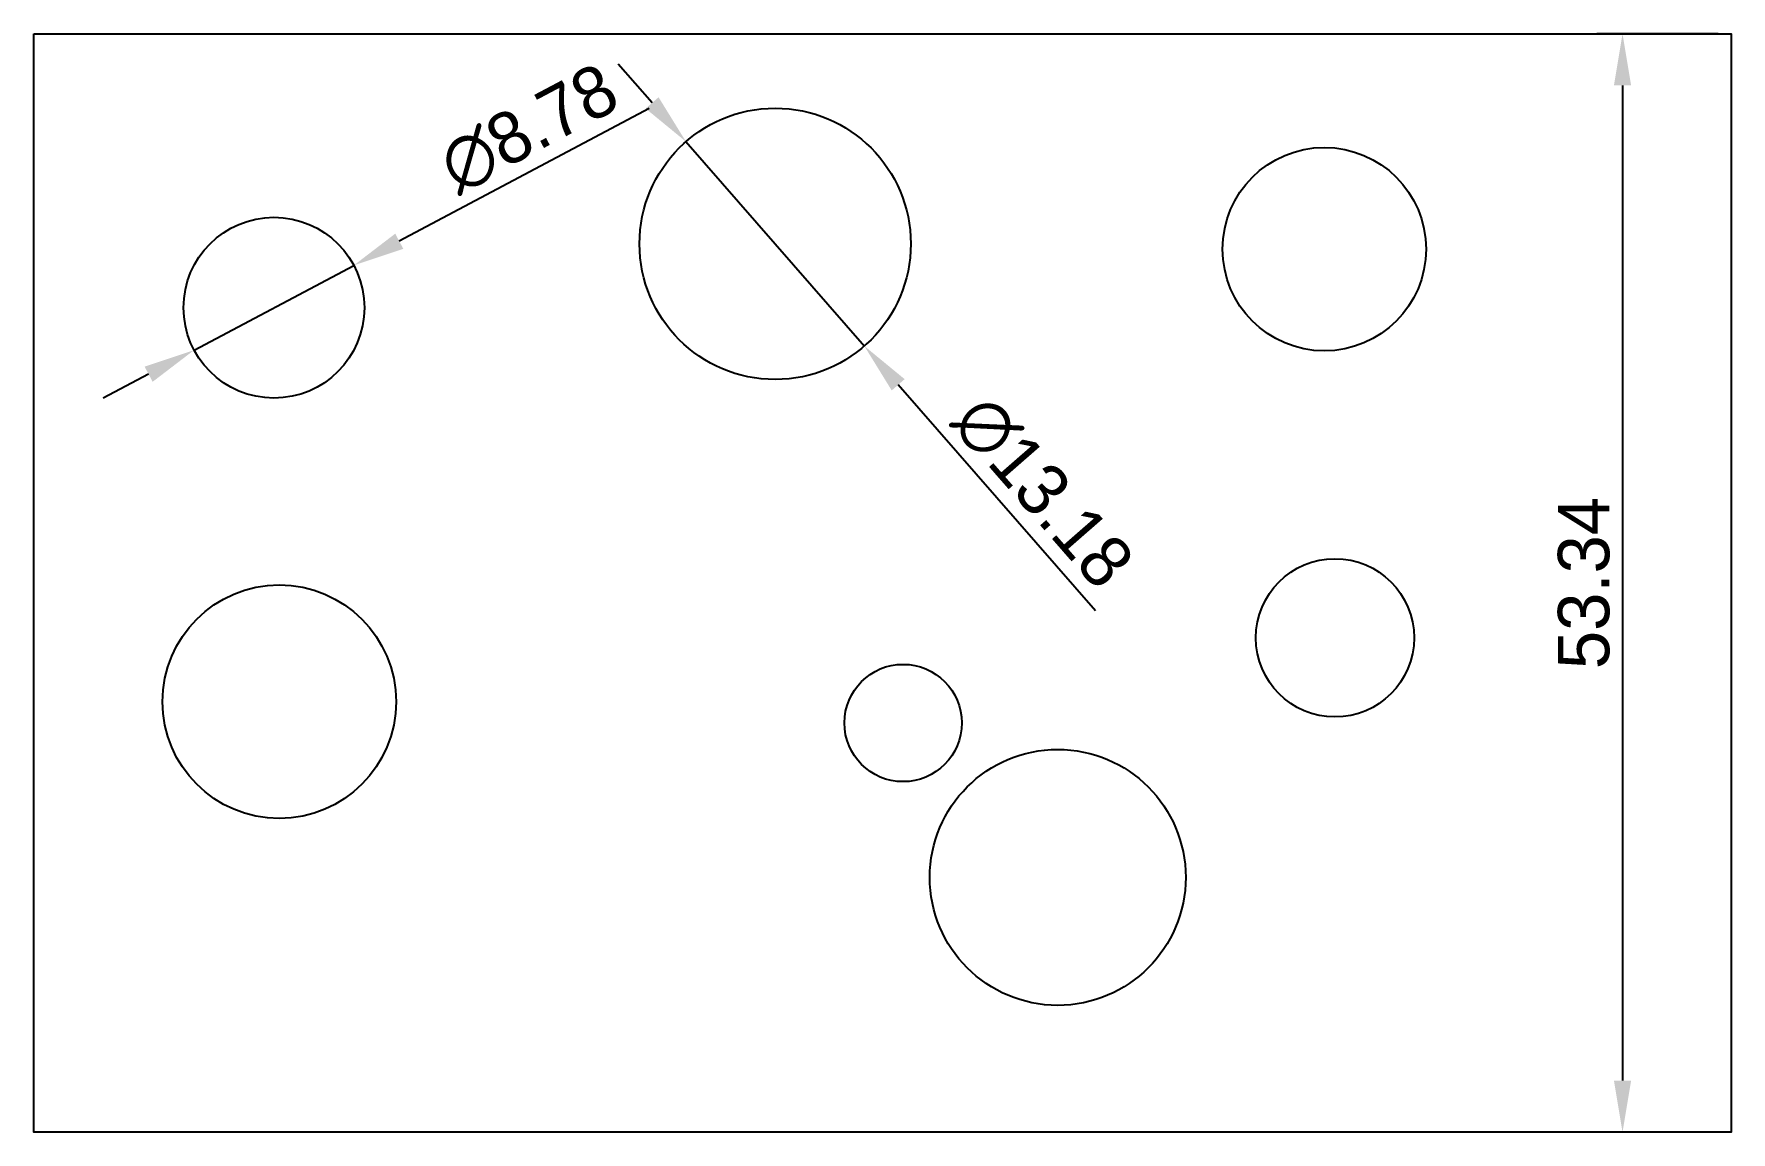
# Model space of a CAD drawing. Header units: millimetres. Extents: x 414.5 to 496.9, y 176.2 to 229.5.
import ezdxf

# ---------------------------------------------------------------- set-up
doc = ezdxf.new("R2010")
doc.units = ezdxf.units.MM
for name, color, linetype in [('aeg', 6, 'Continuous'), ('are', 2, 'Continuous'), ('dsgs', 1, 'Continuous'), ('njrr', 3, 'Continuous')]:
    doc.layers.add(name, color=color, linetype=linetype)
doc.dimstyles.new('111', dxfattribs={"dimtxt": 2.5, "dimasz": 2.5, "dimexe": 1.25, "dimexo": 0.625, "dimtad": 1, "dimdsep": 46, "dimtxsty": 'Standard', "dimcen": 2.5, "dimadec": 0, "dimazin": 0, "dimtfac": 1, "dimtmove": 0, "dimatfit": 3, "dimfxl": 0, "dimarcsym": 0})

# ---------------------------------------------------------------- blocks, each defined once
blk = doc.blocks.new('*D2')
at = {"layer": 'Defpoints', "color": 0, "transparency": 16777216}
for p in [(430.043, 218.259), (422.284, 214.143)]:
    blk.add_point(p, dxfattribs=at)
at = {"layer": 'njrr', "color": 0, "lineweight": -2, "transparency": 16777216}
for p, q in [((444.397, 225.875), (432.251, 219.431)), ((422.284, 214.143), (430.043, 218.259)), ((420.076, 212.971), (417.867, 211.8))]:
    blk.add_line(p, q, dxfattribs=at)
at = {"layer": 'njrr', "color": 0, "transparency": 16777216}
for points in [[(432.056, 219.799), (432.446, 219.062), (430.043, 218.259)], [(419.881, 213.339), (420.271, 212.603), (422.284, 214.143)]]:
    blk.add_solid(points, dxfattribs=at)
at = {"layer": 'njrr', "color": 0, "transparency": 16777216, "insert": (438.55, 224.895), "char_height": 2.5, "attachment_point": 5, "rotation": 27.94729}
blk.add_mtext('∅8.78', dxfattribs=at)
blk = doc.blocks.new('*D3')
at = {"layer": 'Defpoints', "color": 0, "transparency": 16777216}
for p in [(446.177, 224.268), (454.842, 214.341)]:
    blk.add_point(p, dxfattribs=at)
at = {"layer": 'njrr', "color": 0, "lineweight": -2, "transparency": 16777216}
for p, q in [((444.533, 226.151), (442.889, 228.035)), ((446.177, 224.268), (454.842, 214.341)), ((466.075, 201.47), (456.486, 212.457))]:
    blk.add_line(p, q, dxfattribs=at)
at = {"layer": 'njrr', "color": 0, "transparency": 16777216}
for points in [[(444.847, 226.425), (444.219, 225.877), (446.177, 224.268)], [(456.8, 212.731), (456.172, 212.183), (454.842, 214.341)]]:
    blk.add_solid(points, dxfattribs=at)
at = {"layer": 'njrr', "color": 0, "transparency": 16777216, "insert": (463.515, 207.255), "char_height": 2.5, "attachment_point": 5, "rotation": 311.1161}
blk.add_mtext('∅13.18', dxfattribs=at)
blk = doc.blocks.new('*D4')
at = {"layer": 'Defpoints', "color": 0, "transparency": 16777216}
for p in [(496.944, 229.5), (491.672, 176.159), (496.944, 176.159)]:
    blk.add_point(p, dxfattribs=at)
at = {"layer": 'njrr', "color": 0, "lineweight": -2, "transparency": 16777216}
for p, q in [((496.319, 229.5), (490.422, 229.5)), ((491.672, 227), (491.672, 178.659)), ((496.319, 176.159), (490.422, 176.159))]:
    blk.add_line(p, q, dxfattribs=at)
at = {"layer": 'njrr', "color": 0, "transparency": 16777216}
for points in [[(491.255, 227), (492.089, 227), (491.672, 229.5)], [(491.255, 178.659), (492.089, 178.659), (491.672, 176.159)]]:
    blk.add_solid(points, dxfattribs=at)
at = {"layer": 'njrr', "color": 0, "transparency": 16777216, "insert": (489.797, 202.829), "char_height": 2.5, "attachment_point": 5, "rotation": 90}
blk.add_mtext('53.34', dxfattribs=at)

msp = doc.modelspace()

# ---------------------------------------------------------------- linework, layer by layer
at = {"layer": 'aeg'}
msp.add_circle((450.509, 219.304), 6.588, dxfattribs=at)
at = {"layer": 'are'}
msp.add_lwpolyline([(414.505, 229.5), (496.944, 229.5), (496.944, 176.159), (414.505, 176.159)], close=True, dxfattribs=at)
msp.add_circle((477.186, 219.046), 4.941, dxfattribs=at)
at = {"layer": 'dsgs'}
msp.add_circle((426.163, 216.201), 4.391, dxfattribs=at)
at = {"layer": 'njrr'}
for centre, radius in [((477.704, 200.167), 3.844), ((426.422, 197.063), 5.672), ((456.725, 196.029), 2.849), ((464.236, 188.529), 6.216)]:
    msp.add_circle(centre, radius, dxfattribs=at)

# ---------------------------------------------------------------- dimensions: what is measured, and where the dimension line sits
dim = msp.add_linear_dim(base=(491.672, 176.159), p1=(496.944, 229.5), p2=(496.944, 176.159), angle=90, dimstyle='111', dxfattribs=at)
dim.commit()
dim.dimension.update_dxf_attribs({"geometry": '*D4', "text_midpoint": (489.797, 202.829)})
dim = msp.add_diameter_dim_2p(p1=(422.284, 214.143), p2=(430.043, 218.259), dimstyle='111', dxfattribs=at)
dim.commit()
dim.dimension.update_dxf_attribs({"geometry": '*D2', "text_midpoint": (439.428, 223.238)})
dim = msp.add_diameter_dim_2p(p1=(446.177, 224.268), p2=(454.842, 214.341), dimstyle='111', dxfattribs=at)
dim.commit()
dim.dimension.update_dxf_attribs({"geometry": '*D3', "text_midpoint": (462.103, 206.022), "dimtype": 163})

doc.saveas('drawing.dxf')
